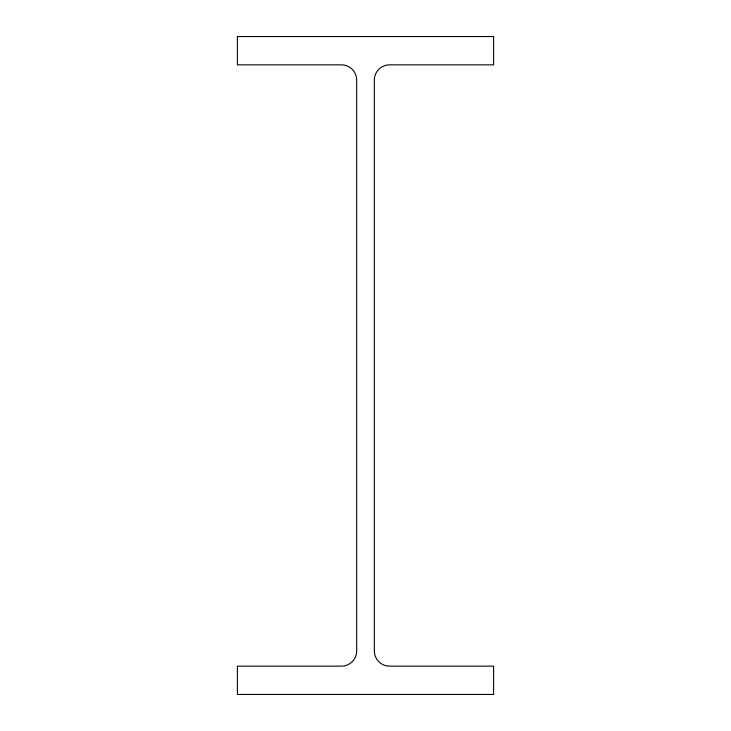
<?xml version="1.0" encoding="UTF-8"?>
<svg xmlns="http://www.w3.org/2000/svg" width="731" height="731" viewBox="0 0 731 731"><rect width="100%" height="100%" fill="white"/><g stroke="black" fill="none" stroke-linecap="round" stroke-linejoin="round"><path stroke-width="1.1" d="M493.608 36.55L237.392 36.55L237.392 64.849L341.459 64.849A15.214 15.214 0 0 1 356.673 80.063L356.673 650.937A15.214 15.214 0 0 1 341.459 666.151L237.392 666.151L237.392 694.45L493.608 694.45L493.608 666.151L389.541 666.151A15.214 15.214 0 0 1 374.327 650.937L374.327 80.063A15.214 15.214 0 0 1 389.541 64.849L493.608 64.849L493.608 36.55"/></g></svg>
